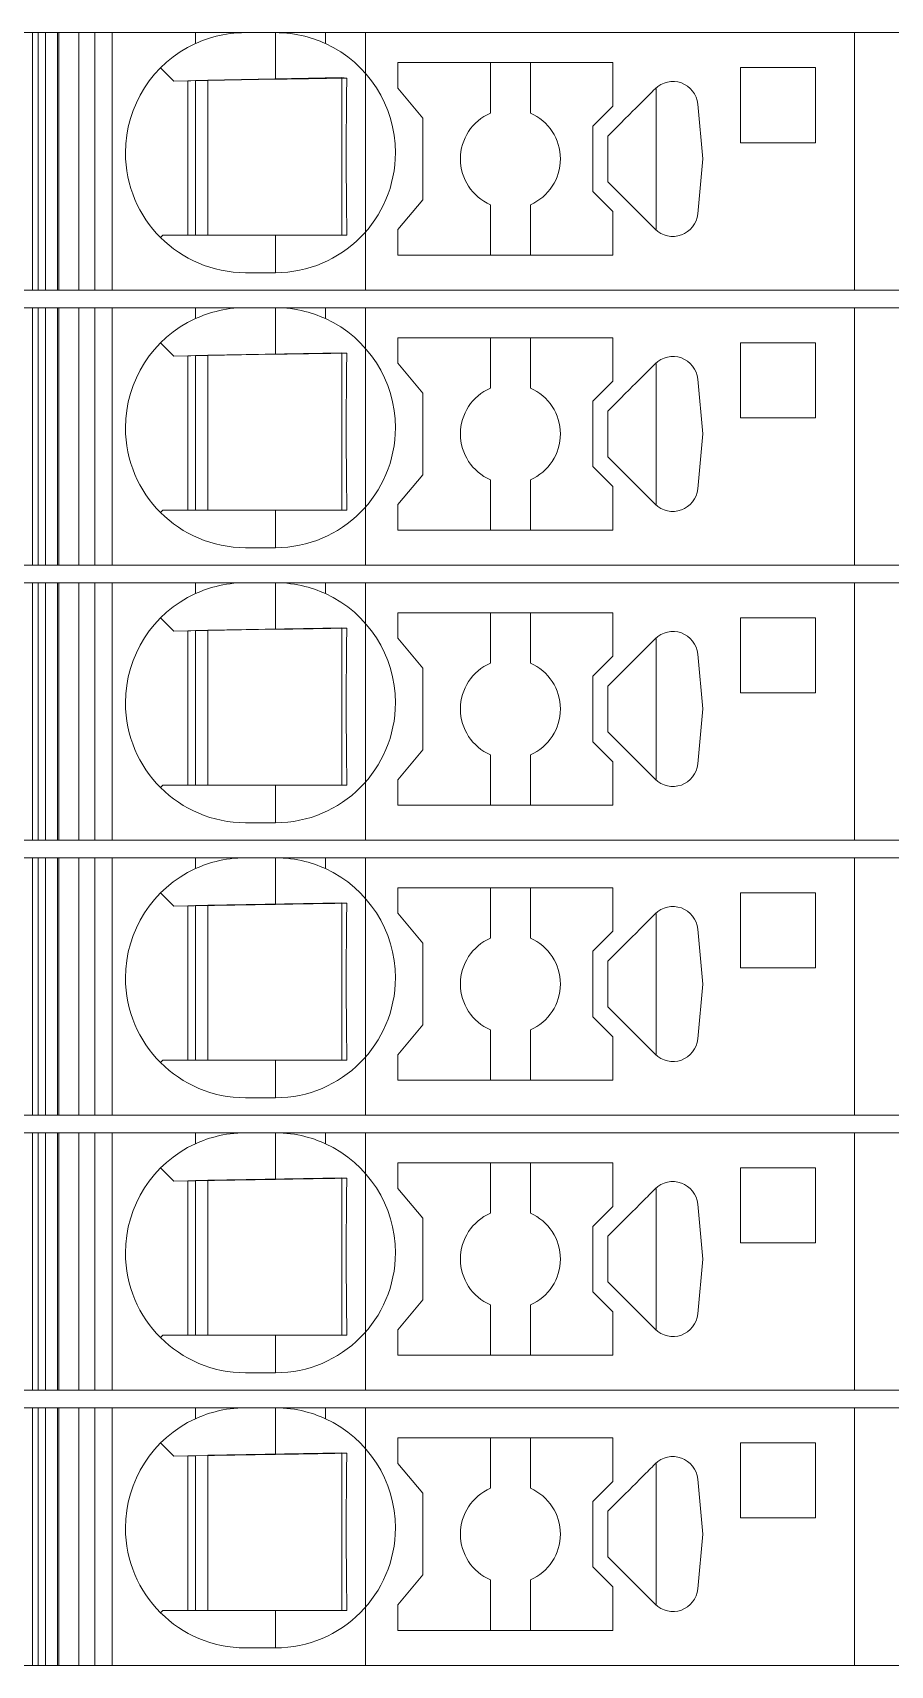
# Model space of a CAD drawing. Header units: millimetres. Extents: x 0 to 1680, y 0 to 1188.
# Drawn here: x 919.89 to 937.05, y 375.35 to 408 of the extents above; entities that cross this region are included whole.
import ezdxf
from ezdxf.enums import TextEntityAlignment as Align

# ---------------------------------------------------------------- set-up
doc = ezdxf.new("R2010")
doc.units = ezdxf.units.MM
for name, color, linetype, lineweight in [('EPLAN309', 5, 'Continuous', 5), ('EPLAN493', 5, 'Continuous', 5), ('MAIN-1', 7, 'Continuous', 5), ('MAIN-2', 7, 'Continuous', 5)]:
    doc.layers.add(name, color=color, linetype=linetype, lineweight=lineweight)
doc.styles.add('Tahoma', font='')
doc.styles.get('Tahoma').set_extended_font_data('Tahoma')

# ---------------------------------------------------------------- blocks, each defined once
blk = doc.blocks.new('EPLSYM_LibrarySPECIAL_Symbol12_Variant0_Placement8_39')
at = {"layer": 'EPLAN309', "lineweight": 13, "ltscale": 16}
blk.add_lwpolyline([(0, -5.15), (68.15, -5.15), (68.15, 0), (0, 0)], close=True, dxfattribs=at)
at = {"layer": 'EPLAN493', "color": 5, "style": 'Tahoma'}
blk.add_attdef('17_20450', text='', height=2.3478, dxfattribs=at).set_placement((0, -21.83478), align=Align.MIDDLE_RIGHT)
blk = doc.blocks.new('EPLSYM_LibrarySPECIAL_Symbol12_Variant0_Placement8_40')
at = {"layer": 'EPLAN309', "lineweight": 13, "ltscale": 16}
blk.add_lwpolyline([(0, -5.15), (68.15, -5.15), (68.15, 0), (0, 0)], close=True, dxfattribs=at)
at = {"layer": 'EPLAN493', "color": 5, "style": 'Tahoma'}
blk.add_attdef('17_20450', text='', height=2.3478, dxfattribs=at).set_placement((0, -21.83478), align=Align.MIDDLE_RIGHT)
blk = doc.blocks.new('EPLSYM_LibrarySPECIAL_Symbol12_Variant0_Placement8_41')
at = {"layer": 'EPLAN309', "lineweight": 13, "ltscale": 16}
blk.add_lwpolyline([(0, -5.15), (68.15, -5.15), (68.15, 0), (0, 0)], close=True, dxfattribs=at)
at = {"layer": 'EPLAN493', "color": 5, "style": 'Tahoma'}
blk.add_attdef('17_20450', text='', height=2.3478, dxfattribs=at).set_placement((0, -21.83478), align=Align.MIDDLE_RIGHT)
blk = doc.blocks.new('EPLSYM_LibrarySPECIAL_Symbol12_Variant0_Placement8_42')
at = {"layer": 'EPLAN309', "lineweight": 13, "ltscale": 16}
blk.add_lwpolyline([(0, -5.15), (68.15, -5.15), (68.15, 0), (0, 0)], close=True, dxfattribs=at)
at = {"layer": 'EPLAN493', "color": 5, "style": 'Tahoma'}
blk.add_attdef('17_20450', text='', height=2.3478, dxfattribs=at).set_placement((0, -21.83478), align=Align.MIDDLE_RIGHT)
blk = doc.blocks.new('EPLSYM_LibrarySPECIAL_Symbol12_Variant0_Placement8_43')
at = {"layer": 'EPLAN309', "lineweight": 13, "ltscale": 16}
blk.add_lwpolyline([(0, -5.15), (68.15, -5.15), (68.15, 0), (0, 0)], close=True, dxfattribs=at)
at = {"layer": 'EPLAN493', "color": 5, "style": 'Tahoma'}
blk.add_attdef('17_20450', text='', height=2.3478, dxfattribs=at).set_placement((0, -21.83478), align=Align.MIDDLE_RIGHT)
blk = doc.blocks.new('EPLSYM_LibrarySPECIAL_Symbol12_Variant0_Placement8_44')
at = {"layer": 'EPLAN309', "lineweight": 13, "ltscale": 16}
blk.add_lwpolyline([(0, -5.15), (68.15, -5.15), (68.15, 0), (0, 0)], close=True, dxfattribs=at)
at = {"layer": 'EPLAN493', "color": 5, "style": 'Tahoma'}
blk.add_attdef('17_20450', text='', height=2.3478, dxfattribs=at).set_placement((0, -21.83478), align=Align.MIDDLE_RIGHT)

msp = doc.modelspace()

# ---------------------------------------------------------------- linework, layer by layer
at = {"layer": 'MAIN-1'}
for p, q in [((920.001, 408), (919.893, 408)), ((919.893, 402.85), (919.893, 408)), ((920.001, 408), (923.15, 408)), ((920.001, 402.85), (920.001, 408)), ((923.15, 408), (924.15, 408)), ((923.15, 408), (923.15, 407.782)), ((923.15, 407.782), (923.202, 407.805)), ((923.202, 407.805), (923.256, 407.827)), ((923.256, 407.827), (923.313, 407.849)), ((923.313, 407.849), (923.372, 407.87)), ((923.372, 407.87), (923.433, 407.89)), ((923.433, 407.89), (923.497, 407.909)), ((923.497, 407.909), (923.563, 407.927)), ((923.563, 407.927), (923.631, 407.943)), ((923.631, 407.943), (923.701, 407.958)), ((923.701, 407.958), (923.772, 407.97)), ((923.772, 407.97), (923.846, 407.981)), ((923.846, 407.981), (923.921, 407.989)), ((923.921, 407.989), (923.997, 407.995)), ((923.997, 407.995), (924.073, 407.999)), ((924.073, 407.999), (924.15, 408)), ((924.75, 408), (924.15, 408)), ((924.827, 407.999), (924.75, 408)), ((925.75, 408), (924.75, 408)), ((924.75, 407.068), (924.75, 408)), ((924.903, 407.995), (924.827, 407.999)), ((924.979, 407.989), (924.903, 407.995)), ((925.054, 407.981), (924.979, 407.989)), ((925.128, 407.97), (925.054, 407.981)), ((925.199, 407.958), (925.128, 407.97)), ((925.269, 407.943), (925.199, 407.958)), ((925.337, 407.927), (925.269, 407.943)), ((925.403, 407.909), (925.337, 407.927)), ((925.467, 407.89), (925.403, 407.909)), ((925.528, 407.87), (925.467, 407.89)), ((925.587, 407.849), (925.528, 407.87)), ((925.644, 407.827), (925.587, 407.849)), ((925.698, 407.805), (925.644, 407.827)), ((925.75, 407.782), (925.698, 407.805)), ((925.75, 408), (936.332, 408)), ((925.75, 408), (925.75, 407.782)), ((937.05, 408), (936.332, 408)), ((936.332, 402.85), (936.332, 408)), ((922.453, 407.297), (922.717, 407.033)), ((927.2, 407.4), (927.2, 406.889)), ((931.5, 407.4), (927.2, 407.4)), ((929.05, 407.4), (929.05, 406.392)), ((929.85, 406.392), (929.85, 407.4)), ((931.5, 406.529), (931.5, 407.4)), ((934.05, 407.3), (934.05, 405.8)), ((935.55, 407.3), (934.05, 407.3)), ((935.55, 405.8), (935.55, 407.3)), ((922.717, 407.033), (924.75, 407.068)), ((923, 403.95), (923, 407.038)), ((923.15, 407.04), (923.15, 403.95)), ((923.4, 403.95), (923.4, 407.045)), ((924.87, 407.07), (924.75, 407.068)), ((924.987, 407.072), (924.87, 407.07)), ((925.1, 407.074), (924.987, 407.072)), ((925.209, 407.076), (925.1, 407.074)), ((925.313, 407.078), (925.209, 407.076)), ((925.412, 407.079), (925.313, 407.078)), ((925.507, 407.081), (925.412, 407.079)), ((925.599, 407.083), (925.507, 407.081)), ((925.688, 407.084), (925.599, 407.083)), ((925.774, 407.086), (925.688, 407.084)), ((925.858, 407.087), (925.774, 407.086)), ((925.94, 407.088), (925.858, 407.087)), ((926.02, 407.09), (925.94, 407.088)), ((926.099, 407.091), (926.02, 407.09)), ((926.079, 403.95), (926.079, 407.091)), ((926.176, 407.092), (926.099, 407.091)), ((926.173, 406.803), (926.174, 406.877)), ((926.174, 406.877), (926.175, 406.95)), ((926.175, 406.95), (926.176, 407.022)), ((926.176, 407.022), (926.176, 407.092)), ((927.7, 406.293), (927.2, 406.889)), ((932.315, 406.847), (932.284, 406.816)), ((932.346, 406.879), (932.315, 406.847)), ((932.367, 406.898), (932.367, 404.052)), ((926.17, 406.488), (926.171, 406.57)), ((926.171, 406.57), (926.172, 406.649)), ((926.172, 406.649), (926.173, 406.727)), ((926.173, 406.727), (926.173, 406.803)), ((931.1, 406.129), (931.5, 406.529)), ((931.983, 406.515), (931.943, 406.475)), ((932.021, 406.553), (931.983, 406.515)), ((932.058, 406.59), (932.021, 406.553)), ((932.094, 406.626), (932.058, 406.59)), ((932.127, 406.659), (932.094, 406.626)), ((932.158, 406.691), (932.127, 406.659)), ((932.19, 406.722), (932.158, 406.691)), ((932.221, 406.753), (932.19, 406.722)), ((932.252, 406.785), (932.221, 406.753)), ((932.284, 406.816), (932.252, 406.785)), ((933.302, 405.475), (933.198, 406.572)), ((926.168, 406.132), (926.169, 406.226)), ((926.169, 406.317), (926.17, 406.404)), ((926.169, 406.226), (926.169, 406.317)), ((926.17, 406.404), (926.17, 406.488)), ((927.7, 404.657), (927.7, 406.293)), ((931.658, 406.19), (931.572, 406.104)), ((931.742, 406.274), (931.658, 406.19)), ((931.823, 406.356), (931.742, 406.274)), ((931.902, 406.434), (931.823, 406.356)), ((931.943, 406.475), (931.902, 406.434)), ((926.167, 405.931), (926.168, 406.034)), ((926.167, 405.824), (926.167, 405.931)), ((926.168, 406.034), (926.168, 406.132)), ((931.1, 406.129), (931.1, 404.821)), ((931.486, 406.018), (931.4, 405.932)), ((931.4, 405.802), (931.4, 405.932)), ((931.572, 406.104), (931.486, 406.018)), ((926.167, 405.713), (926.167, 405.824)), ((926.167, 405.6), (926.167, 405.713)), ((926.167, 405.479), (926.167, 405.6)), ((931.4, 405.671), (931.4, 405.802)), ((931.4, 405.54), (931.4, 405.671)), ((931.4, 405.41), (931.4, 405.54)), ((934.05, 405.8), (935.55, 405.8)), ((926.167, 405.361), (926.167, 405.479)), ((926.167, 405.247), (926.167, 405.361)), ((926.168, 405.138), (926.167, 405.247)), ((931.4, 405.279), (931.4, 405.41)), ((931.4, 405.148), (931.4, 405.279)), ((933.198, 404.378), (933.302, 405.475)), ((926.168, 405.034), (926.168, 405.138)), ((926.169, 404.934), (926.168, 405.034)), ((926.169, 404.839), (926.169, 404.934)), ((931.4, 405.018), (931.4, 405.148)), ((931.4, 405.018), (932.346, 404.071)), ((926.17, 404.748), (926.169, 404.839)), ((926.171, 404.659), (926.17, 404.748)), ((926.172, 404.573), (926.171, 404.659)), ((926.172, 404.49), (926.172, 404.573)), ((927.2, 404.061), (927.7, 404.657)), ((929.05, 403.55), (929.05, 404.558)), ((929.85, 403.55), (929.85, 404.558)), ((931.5, 404.421), (931.1, 404.821)), ((926.173, 404.408), (926.172, 404.49)), ((926.174, 404.329), (926.173, 404.408)), ((926.175, 404.25), (926.174, 404.329)), ((926.176, 404.174), (926.175, 404.25)), ((931.5, 403.55), (931.5, 404.421)), ((922.5, 403.95), (922.453, 403.903)), ((922.5, 403.95), (924.75, 403.95)), ((924.75, 403.95), (924.842, 403.95)), ((924.75, 403.95), (924.75, 403.2)), ((924.842, 403.95), (924.933, 403.95)), ((924.933, 403.95), (925.023, 403.95)), ((925.023, 403.95), (925.11, 403.95)), ((925.11, 403.95), (925.195, 403.95)), ((925.195, 403.95), (925.278, 403.95)), ((925.278, 403.95), (925.358, 403.95)), ((925.358, 403.95), (925.436, 403.95)), ((925.436, 403.95), (925.511, 403.95)), ((925.511, 403.95), (925.585, 403.95)), ((925.585, 403.95), (925.657, 403.95)), ((925.657, 403.95), (925.726, 403.95)), ((925.726, 403.95), (925.795, 403.95)), ((925.795, 403.95), (925.861, 403.95)), ((925.861, 403.95), (925.927, 403.95)), ((925.927, 403.95), (925.991, 403.95)), ((925.991, 403.95), (926.055, 403.95)), ((926.055, 403.95), (926.117, 403.95)), ((926.117, 403.95), (926.178, 403.95)), ((926.176, 404.098), (926.176, 404.174)), ((926.177, 404.024), (926.176, 404.098)), ((926.178, 403.95), (926.177, 404.024)), ((927.2, 404.061), (927.2, 403.55)), ((931.5, 403.55), (927.2, 403.55)), ((924.75, 403.2), (924.15, 403.2)), ((920.001, 402.85), (919.893, 402.85)), ((920.001, 402.85), (936.332, 402.85)), ((937.05, 402.85), (936.332, 402.85)), ((920.001, 402.5), (919.893, 402.5)), ((919.893, 397.35), (919.893, 402.5)), ((920.001, 402.5), (923.15, 402.5)), ((920.001, 397.35), (920.001, 402.5)), ((923.15, 402.5), (924.15, 402.5)), ((923.15, 402.5), (923.15, 402.282)), ((923.15, 402.282), (923.202, 402.305)), ((923.202, 402.305), (923.256, 402.327)), ((923.256, 402.327), (923.313, 402.349)), ((923.313, 402.349), (923.372, 402.37)), ((923.372, 402.37), (923.433, 402.39)), ((923.433, 402.39), (923.497, 402.409)), ((923.497, 402.409), (923.563, 402.427)), ((923.563, 402.427), (923.631, 402.443)), ((923.631, 402.443), (923.701, 402.458)), ((923.701, 402.458), (923.772, 402.47)), ((923.772, 402.47), (923.846, 402.481)), ((923.846, 402.481), (923.921, 402.489)), ((923.921, 402.489), (923.997, 402.495)), ((923.997, 402.495), (924.073, 402.499)), ((924.073, 402.499), (924.15, 402.5)), ((924.75, 402.5), (924.15, 402.5)), ((924.827, 402.499), (924.75, 402.5)), ((925.75, 402.5), (924.75, 402.5)), ((924.75, 401.568), (924.75, 402.5)), ((924.903, 402.495), (924.827, 402.499)), ((924.979, 402.489), (924.903, 402.495)), ((925.054, 402.481), (924.979, 402.489)), ((925.128, 402.47), (925.054, 402.481)), ((925.199, 402.458), (925.128, 402.47)), ((925.269, 402.443), (925.199, 402.458)), ((925.337, 402.427), (925.269, 402.443)), ((925.403, 402.409), (925.337, 402.427)), ((925.467, 402.39), (925.403, 402.409)), ((925.528, 402.37), (925.467, 402.39)), ((925.587, 402.349), (925.528, 402.37)), ((925.644, 402.327), (925.587, 402.349)), ((925.698, 402.305), (925.644, 402.327)), ((925.75, 402.282), (925.698, 402.305)), ((925.75, 402.5), (936.332, 402.5)), ((925.75, 402.5), (925.75, 402.282)), ((937.05, 402.5), (936.332, 402.5)), ((936.332, 397.35), (936.332, 402.5)), ((922.453, 401.797), (922.717, 401.533)), ((927.2, 401.9), (927.2, 401.389)), ((931.5, 401.9), (927.2, 401.9)), ((929.05, 401.9), (929.05, 400.892)), ((929.85, 400.892), (929.85, 401.9)), ((931.5, 401.029), (931.5, 401.9)), ((934.05, 401.8), (934.05, 400.3)), ((935.55, 401.8), (934.05, 401.8)), ((935.55, 400.3), (935.55, 401.8)), ((922.717, 401.533), (924.75, 401.568)), ((923, 398.45), (923, 401.538)), ((923.15, 401.54), (923.15, 398.45)), ((923.4, 398.45), (923.4, 401.545)), ((924.87, 401.57), (924.75, 401.568)), ((924.987, 401.572), (924.87, 401.57)), ((925.1, 401.574), (924.987, 401.572)), ((925.209, 401.576), (925.1, 401.574)), ((925.313, 401.578), (925.209, 401.576)), ((925.412, 401.579), (925.313, 401.578)), ((925.507, 401.581), (925.412, 401.579)), ((925.599, 401.583), (925.507, 401.581)), ((925.688, 401.584), (925.599, 401.583)), ((925.774, 401.586), (925.688, 401.584)), ((925.858, 401.587), (925.774, 401.586)), ((925.94, 401.588), (925.858, 401.587)), ((926.02, 401.59), (925.94, 401.588)), ((926.099, 401.591), (926.02, 401.59)), ((926.079, 398.45), (926.079, 401.591)), ((926.176, 401.592), (926.099, 401.591)), ((926.173, 401.303), (926.174, 401.377)), ((926.173, 401.227), (926.173, 401.303)), ((926.174, 401.377), (926.175, 401.45)), ((926.175, 401.45), (926.176, 401.522)), ((926.176, 401.522), (926.176, 401.592)), ((927.7, 400.793), (927.2, 401.389)), ((932.252, 401.285), (932.221, 401.253)), ((932.284, 401.316), (932.252, 401.285)), ((932.315, 401.347), (932.284, 401.316)), ((932.346, 401.379), (932.315, 401.347)), ((932.367, 401.398), (932.367, 398.552)), ((926.17, 400.988), (926.171, 401.07)), ((926.17, 400.904), (926.17, 400.988)), ((926.171, 401.07), (926.172, 401.149)), ((926.172, 401.149), (926.173, 401.227)), ((931.1, 400.629), (931.5, 401.029)), ((931.943, 400.975), (931.902, 400.934)), ((931.983, 401.015), (931.943, 400.975)), ((932.021, 401.053), (931.983, 401.015)), ((932.058, 401.09), (932.021, 401.053)), ((932.094, 401.126), (932.058, 401.09)), ((932.127, 401.159), (932.094, 401.126)), ((932.158, 401.191), (932.127, 401.159)), ((932.19, 401.222), (932.158, 401.191)), ((932.221, 401.253), (932.19, 401.222)), ((933.302, 399.975), (933.198, 401.072)), ((926.168, 400.632), (926.169, 400.726)), ((926.168, 400.534), (926.168, 400.632)), ((926.169, 400.817), (926.17, 400.904)), ((926.169, 400.726), (926.169, 400.817)), ((927.7, 399.157), (927.7, 400.793)), ((931.1, 400.629), (931.1, 399.321)), ((931.658, 400.69), (931.572, 400.604)), ((931.742, 400.774), (931.658, 400.69)), ((931.823, 400.856), (931.742, 400.774)), ((931.902, 400.934), (931.823, 400.856)), ((926.167, 400.431), (926.168, 400.534)), ((926.167, 400.324), (926.167, 400.431)), ((926.167, 400.213), (926.167, 400.324)), ((931.486, 400.518), (931.4, 400.432)), ((931.4, 400.302), (931.4, 400.432)), ((931.4, 400.171), (931.4, 400.302)), ((931.572, 400.604), (931.486, 400.518)), ((934.05, 400.3), (935.55, 400.3)), ((926.167, 400.1), (926.167, 400.213)), ((926.167, 399.979), (926.167, 400.1)), ((926.167, 399.861), (926.167, 399.979)), ((931.4, 400.04), (931.4, 400.171)), ((931.4, 399.91), (931.4, 400.04)), ((933.198, 398.878), (933.302, 399.975)), ((926.167, 399.747), (926.167, 399.861)), ((926.168, 399.638), (926.167, 399.747)), ((926.168, 399.534), (926.168, 399.638)), ((931.4, 399.779), (931.4, 399.91)), ((931.4, 399.648), (931.4, 399.779)), ((931.4, 399.518), (931.4, 399.648)), ((926.169, 399.434), (926.168, 399.534)), ((926.169, 399.339), (926.169, 399.434)), ((926.17, 399.248), (926.169, 399.339)), ((931.5, 398.921), (931.1, 399.321)), ((931.4, 399.518), (932.346, 398.571)), ((926.171, 399.159), (926.17, 399.248)), ((926.172, 399.073), (926.171, 399.159)), ((926.172, 398.99), (926.172, 399.073)), ((926.173, 398.908), (926.172, 398.99)), ((927.2, 398.561), (927.7, 399.157)), ((929.05, 398.05), (929.05, 399.058)), ((929.85, 398.05), (929.85, 399.058)), ((926.174, 398.829), (926.173, 398.908)), ((926.175, 398.75), (926.174, 398.829)), ((926.176, 398.674), (926.175, 398.75)), ((926.176, 398.598), (926.176, 398.674)), ((931.5, 398.05), (931.5, 398.921)), ((922.5, 398.45), (922.453, 398.403)), ((922.5, 398.45), (924.75, 398.45)), ((924.75, 398.45), (924.842, 398.45)), ((924.75, 398.45), (924.75, 397.7)), ((924.842, 398.45), (924.933, 398.45)), ((924.933, 398.45), (925.023, 398.45)), ((925.023, 398.45), (925.11, 398.45)), ((925.11, 398.45), (925.195, 398.45)), ((925.195, 398.45), (925.278, 398.45)), ((925.278, 398.45), (925.358, 398.45)), ((925.358, 398.45), (925.436, 398.45)), ((925.436, 398.45), (925.511, 398.45)), ((925.511, 398.45), (925.585, 398.45)), ((925.585, 398.45), (925.657, 398.45)), ((925.657, 398.45), (925.726, 398.45)), ((925.726, 398.45), (925.795, 398.45)), ((925.795, 398.45), (925.861, 398.45)), ((925.861, 398.45), (925.927, 398.45)), ((925.927, 398.45), (925.991, 398.45)), ((925.991, 398.45), (926.055, 398.45)), ((926.055, 398.45), (926.117, 398.45)), ((926.117, 398.45), (926.178, 398.45)), ((926.177, 398.524), (926.176, 398.598)), ((926.178, 398.45), (926.177, 398.524)), ((927.2, 398.561), (927.2, 398.05)), ((931.5, 398.05), (927.2, 398.05)), ((924.75, 397.7), (924.15, 397.7)), ((920.001, 397.35), (919.893, 397.35)), ((920.001, 397.35), (936.332, 397.35)), ((937.05, 397.35), (936.332, 397.35)), ((920.001, 397), (919.893, 397)), ((919.893, 391.85), (919.893, 397)), ((920.001, 397), (923.15, 397)), ((920.001, 391.85), (920.001, 397)), ((923.15, 397), (924.15, 397)), ((923.15, 397), (923.15, 396.782)), ((923.15, 396.782), (923.202, 396.805)), ((923.202, 396.805), (923.256, 396.827)), ((923.256, 396.827), (923.313, 396.849)), ((923.313, 396.849), (923.372, 396.87)), ((923.372, 396.87), (923.433, 396.89)), ((923.433, 396.89), (923.497, 396.909)), ((923.497, 396.909), (923.563, 396.927)), ((923.563, 396.927), (923.631, 396.943)), ((923.631, 396.943), (923.701, 396.958)), ((923.701, 396.958), (923.772, 396.97)), ((923.772, 396.97), (923.846, 396.981)), ((923.846, 396.981), (923.921, 396.989)), ((923.921, 396.989), (923.997, 396.995)), ((923.997, 396.995), (924.073, 396.999)), ((924.073, 396.999), (924.15, 397)), ((924.75, 397), (924.15, 397)), ((924.827, 396.999), (924.75, 397)), ((925.75, 397), (924.75, 397)), ((924.75, 396.068), (924.75, 397)), ((924.903, 396.995), (924.827, 396.999)), ((924.979, 396.989), (924.903, 396.995)), ((925.054, 396.981), (924.979, 396.989)), ((925.128, 396.97), (925.054, 396.981)), ((925.199, 396.958), (925.128, 396.97)), ((925.269, 396.943), (925.199, 396.958)), ((925.337, 396.927), (925.269, 396.943)), ((925.403, 396.909), (925.337, 396.927)), ((925.467, 396.89), (925.403, 396.909)), ((925.528, 396.87), (925.467, 396.89)), ((925.587, 396.849), (925.528, 396.87)), ((925.644, 396.827), (925.587, 396.849)), ((925.698, 396.805), (925.644, 396.827)), ((925.75, 396.782), (925.698, 396.805)), ((925.75, 397), (936.332, 397)), ((925.75, 397), (925.75, 396.782)), ((937.05, 397), (936.332, 397)), ((936.332, 391.85), (936.332, 397)), ((927.2, 396.4), (927.2, 395.889)), ((931.5, 396.4), (927.2, 396.4)), ((929.05, 396.4), (929.05, 395.392)), ((929.85, 395.392), (929.85, 396.4)), ((931.5, 395.529), (931.5, 396.4)), ((922.453, 396.297), (922.717, 396.033)), ((922.717, 396.033), (924.75, 396.068)), ((923.4, 392.95), (923.4, 396.045)), ((924.87, 396.07), (924.75, 396.068)), ((924.987, 396.072), (924.87, 396.07)), ((925.1, 396.074), (924.987, 396.072)), ((925.209, 396.076), (925.1, 396.074)), ((925.313, 396.078), (925.209, 396.076)), ((925.412, 396.079), (925.313, 396.078)), ((925.507, 396.081), (925.412, 396.079)), ((925.599, 396.083), (925.507, 396.081)), ((925.688, 396.084), (925.599, 396.083)), ((925.774, 396.086), (925.688, 396.084)), ((925.858, 396.087), (925.774, 396.086)), ((925.94, 396.088), (925.858, 396.087)), ((926.02, 396.09), (925.94, 396.088)), ((926.099, 396.091), (926.02, 396.09)), ((926.079, 392.95), (926.079, 396.091)), ((926.176, 396.092), (926.099, 396.091)), ((926.176, 396.022), (926.176, 396.092)), ((934.05, 396.3), (934.05, 394.8)), ((935.55, 396.3), (934.05, 396.3)), ((935.55, 394.8), (935.55, 396.3)), ((923, 392.95), (923, 396.038)), ((923.15, 396.04), (923.15, 392.95)), ((926.172, 395.649), (926.173, 395.727)), ((926.173, 395.803), (926.174, 395.877)), ((926.173, 395.727), (926.173, 395.803)), ((926.174, 395.877), (926.175, 395.95)), ((926.175, 395.95), (926.176, 396.022)), ((927.7, 395.293), (927.2, 395.889)), ((932.19, 395.722), (932.158, 395.691)), ((932.221, 395.753), (932.19, 395.722)), ((932.252, 395.785), (932.221, 395.753)), ((932.284, 395.816), (932.252, 395.785)), ((932.315, 395.847), (932.284, 395.816)), ((932.346, 395.879), (932.315, 395.847)), ((932.367, 395.898), (932.367, 393.052)), ((926.169, 395.317), (926.17, 395.404)), ((926.17, 395.488), (926.171, 395.57)), ((926.17, 395.404), (926.17, 395.488)), ((926.171, 395.57), (926.172, 395.649)), ((931.1, 395.129), (931.5, 395.529)), ((931.902, 395.434), (931.823, 395.356)), ((931.943, 395.475), (931.902, 395.434)), ((931.983, 395.515), (931.943, 395.475)), ((932.021, 395.553), (931.983, 395.515)), ((932.058, 395.59), (932.021, 395.553)), ((932.094, 395.626), (932.058, 395.59)), ((932.127, 395.659), (932.094, 395.626)), ((932.158, 395.691), (932.127, 395.659)), ((933.302, 394.475), (933.198, 395.572)), ((926.168, 395.132), (926.169, 395.226)), ((926.168, 395.034), (926.168, 395.132)), ((926.169, 395.226), (926.169, 395.317)), ((927.7, 393.657), (927.7, 395.293)), ((931.1, 395.129), (931.1, 393.821)), ((931.572, 395.104), (931.486, 395.018)), ((931.658, 395.19), (931.572, 395.104)), ((931.742, 395.274), (931.658, 395.19)), ((931.823, 395.356), (931.742, 395.274)), ((926.167, 394.931), (926.168, 395.034)), ((926.167, 394.824), (926.167, 394.931)), ((926.167, 394.713), (926.167, 394.824)), ((931.486, 395.018), (931.4, 394.932)), ((931.4, 394.802), (931.4, 394.932)), ((931.4, 394.671), (931.4, 394.802)), ((934.05, 394.8), (935.55, 394.8)), ((926.167, 394.6), (926.167, 394.713)), ((926.167, 394.479), (926.167, 394.6)), ((926.167, 394.361), (926.167, 394.479)), ((931.4, 394.54), (931.4, 394.671)), ((931.4, 394.41), (931.4, 394.54)), ((933.198, 393.378), (933.302, 394.475)), ((926.167, 394.247), (926.167, 394.361)), ((926.168, 394.138), (926.167, 394.247)), ((926.168, 394.034), (926.168, 394.138)), ((931.4, 394.279), (931.4, 394.41)), ((931.4, 394.148), (931.4, 394.279)), ((931.4, 394.018), (931.4, 394.148)), ((926.169, 393.934), (926.168, 394.034)), ((926.169, 393.839), (926.169, 393.934)), ((926.17, 393.748), (926.169, 393.839)), ((931.5, 393.421), (931.1, 393.821)), ((931.4, 394.018), (932.346, 393.071)), ((926.171, 393.659), (926.17, 393.748)), ((926.172, 393.573), (926.171, 393.659)), ((926.172, 393.49), (926.172, 393.573)), ((926.173, 393.408), (926.172, 393.49)), ((927.2, 393.061), (927.7, 393.657)), ((929.05, 392.55), (929.05, 393.558)), ((929.85, 392.55), (929.85, 393.558)), ((926.174, 393.329), (926.173, 393.408)), ((926.175, 393.25), (926.174, 393.329)), ((926.176, 393.174), (926.175, 393.25)), ((926.176, 393.098), (926.176, 393.174)), ((931.5, 392.55), (931.5, 393.421)), ((922.5, 392.95), (922.453, 392.903)), ((922.5, 392.95), (924.75, 392.95)), ((924.75, 392.95), (924.842, 392.95)), ((924.75, 392.95), (924.75, 392.2)), ((924.842, 392.95), (924.933, 392.95)), ((924.933, 392.95), (925.023, 392.95)), ((925.023, 392.95), (925.11, 392.95)), ((925.11, 392.95), (925.195, 392.95)), ((925.195, 392.95), (925.278, 392.95)), ((925.278, 392.95), (925.358, 392.95)), ((925.358, 392.95), (925.436, 392.95)), ((925.436, 392.95), (925.511, 392.95)), ((925.511, 392.95), (925.585, 392.95)), ((925.585, 392.95), (925.657, 392.95)), ((925.657, 392.95), (925.726, 392.95)), ((925.726, 392.95), (925.795, 392.95)), ((925.795, 392.95), (925.861, 392.95)), ((925.861, 392.95), (925.927, 392.95)), ((925.927, 392.95), (925.991, 392.95)), ((925.991, 392.95), (926.055, 392.95)), ((926.055, 392.95), (926.117, 392.95)), ((926.117, 392.95), (926.178, 392.95)), ((926.177, 393.024), (926.176, 393.098)), ((926.178, 392.95), (926.177, 393.024)), ((927.2, 393.061), (927.2, 392.55)), ((931.5, 392.55), (927.2, 392.55)), ((924.75, 392.2), (924.15, 392.2)), ((920.001, 391.85), (919.893, 391.85)), ((920.001, 391.85), (936.332, 391.85)), ((937.05, 391.85), (936.332, 391.85)), ((920.001, 391.5), (919.893, 391.5)), ((919.893, 386.35), (919.893, 391.5)), ((920.001, 391.5), (923.15, 391.5)), ((920.001, 386.35), (920.001, 391.5)), ((923.15, 391.5), (924.15, 391.5)), ((923.15, 391.5), (923.15, 391.282)), ((923.772, 391.47), (923.846, 391.481)), ((923.846, 391.481), (923.921, 391.489)), ((923.921, 391.489), (923.997, 391.495)), ((923.997, 391.495), (924.073, 391.499)), ((924.073, 391.499), (924.15, 391.5)), ((924.75, 391.5), (924.15, 391.5)), ((924.827, 391.499), (924.75, 391.5)), ((925.75, 391.5), (924.75, 391.5)), ((924.75, 390.568), (924.75, 391.5)), ((924.903, 391.495), (924.827, 391.499)), ((924.979, 391.489), (924.903, 391.495)), ((925.054, 391.481), (924.979, 391.489)), ((925.128, 391.47), (925.054, 391.481)), ((925.75, 391.5), (936.332, 391.5)), ((925.75, 391.5), (925.75, 391.282)), ((937.05, 391.5), (936.332, 391.5)), ((936.332, 386.35), (936.332, 391.5)), ((923.15, 391.282), (923.202, 391.305)), ((923.202, 391.305), (923.256, 391.327)), ((923.256, 391.327), (923.313, 391.349)), ((923.313, 391.349), (923.372, 391.37)), ((923.372, 391.37), (923.433, 391.39)), ((923.433, 391.39), (923.497, 391.409)), ((923.497, 391.409), (923.563, 391.427)), ((923.563, 391.427), (923.631, 391.443)), ((923.631, 391.443), (923.701, 391.458)), ((923.701, 391.458), (923.772, 391.47)), ((925.199, 391.458), (925.128, 391.47)), ((925.269, 391.443), (925.199, 391.458)), ((925.337, 391.427), (925.269, 391.443)), ((925.403, 391.409), (925.337, 391.427)), ((925.467, 391.39), (925.403, 391.409)), ((925.528, 391.37), (925.467, 391.39)), ((925.587, 391.349), (925.528, 391.37)), ((925.644, 391.327), (925.587, 391.349)), ((925.698, 391.305), (925.644, 391.327)), ((925.75, 391.282), (925.698, 391.305)), ((927.2, 390.9), (927.2, 390.389)), ((931.5, 390.9), (927.2, 390.9)), ((929.05, 390.9), (929.05, 389.892)), ((929.85, 389.892), (929.85, 390.9)), ((931.5, 390.029), (931.5, 390.9)), ((922.453, 390.797), (922.717, 390.533)), ((922.717, 390.533), (924.75, 390.568)), ((923, 387.45), (923, 390.538)), ((923.15, 390.54), (923.15, 387.45)), ((923.4, 387.45), (923.4, 390.545)), ((924.87, 390.57), (924.75, 390.568)), ((924.987, 390.572), (924.87, 390.57)), ((925.1, 390.574), (924.987, 390.572)), ((925.209, 390.576), (925.1, 390.574)), ((925.313, 390.578), (925.209, 390.576)), ((925.412, 390.579), (925.313, 390.578)), ((925.507, 390.581), (925.412, 390.579)), ((925.599, 390.583), (925.507, 390.581)), ((925.688, 390.584), (925.599, 390.583)), ((925.774, 390.586), (925.688, 390.584)), ((925.858, 390.587), (925.774, 390.586)), ((925.94, 390.588), (925.858, 390.587)), ((926.02, 390.59), (925.94, 390.588)), ((926.099, 390.591), (926.02, 390.59)), ((926.079, 387.45), (926.079, 390.591)), ((926.176, 390.592), (926.099, 390.591)), ((926.175, 390.45), (926.176, 390.522)), ((926.176, 390.522), (926.176, 390.592)), ((934.05, 390.8), (934.05, 389.3)), ((935.55, 390.8), (934.05, 390.8)), ((935.55, 389.3), (935.55, 390.8)), ((926.172, 390.149), (926.173, 390.227)), ((926.173, 390.303), (926.174, 390.377)), ((926.173, 390.227), (926.173, 390.303)), ((926.174, 390.377), (926.175, 390.45)), ((927.7, 389.793), (927.2, 390.389)), ((932.158, 390.191), (932.127, 390.159)), ((932.19, 390.222), (932.158, 390.191)), ((932.221, 390.253), (932.19, 390.222)), ((932.252, 390.285), (932.221, 390.253)), ((932.284, 390.316), (932.252, 390.285)), ((932.315, 390.347), (932.284, 390.316)), ((932.346, 390.379), (932.315, 390.347)), ((932.367, 390.398), (932.367, 387.552)), ((926.169, 389.817), (926.17, 389.904)), ((926.17, 389.988), (926.171, 390.07)), ((926.17, 389.904), (926.17, 389.988)), ((926.171, 390.07), (926.172, 390.149)), ((931.1, 389.629), (931.5, 390.029)), ((931.823, 389.856), (931.742, 389.774)), ((931.902, 389.934), (931.823, 389.856)), ((931.943, 389.975), (931.902, 389.934)), ((931.983, 390.015), (931.943, 389.975)), ((932.021, 390.053), (931.983, 390.015)), ((932.058, 390.09), (932.021, 390.053)), ((932.094, 390.126), (932.058, 390.09)), ((932.127, 390.159), (932.094, 390.126)), ((933.302, 388.975), (933.198, 390.072)), ((926.167, 389.431), (926.168, 389.534)), ((926.168, 389.632), (926.169, 389.726)), ((926.168, 389.534), (926.168, 389.632)), ((926.169, 389.726), (926.169, 389.817)), ((927.7, 388.157), (927.7, 389.793)), ((931.1, 389.629), (931.1, 388.321)), ((931.486, 389.518), (931.4, 389.432)), ((931.572, 389.604), (931.486, 389.518)), ((931.658, 389.69), (931.572, 389.604)), ((931.742, 389.774), (931.658, 389.69)), ((926.167, 389.324), (926.167, 389.431)), ((926.167, 389.213), (926.167, 389.324)), ((926.167, 389.1), (926.167, 389.213)), ((931.4, 389.302), (931.4, 389.432)), ((931.4, 389.171), (931.4, 389.302)), ((934.05, 389.3), (935.55, 389.3)), ((926.167, 388.979), (926.167, 389.1)), ((926.167, 388.861), (926.167, 388.979)), ((931.4, 389.04), (931.4, 389.171)), ((931.4, 388.91), (931.4, 389.04)), ((931.4, 388.779), (931.4, 388.91)), ((933.198, 387.878), (933.302, 388.975)), ((926.167, 388.747), (926.167, 388.861)), ((926.168, 388.638), (926.167, 388.747)), ((926.168, 388.534), (926.168, 388.638)), ((931.4, 388.648), (931.4, 388.779)), ((931.4, 388.518), (931.4, 388.648)), ((926.169, 388.434), (926.168, 388.534)), ((926.169, 388.339), (926.169, 388.434)), ((926.17, 388.248), (926.169, 388.339)), ((926.171, 388.159), (926.17, 388.248)), ((931.5, 387.921), (931.1, 388.321)), ((931.4, 388.518), (932.346, 387.571)), ((926.172, 388.073), (926.171, 388.159)), ((926.172, 387.99), (926.172, 388.073)), ((926.173, 387.908), (926.172, 387.99)), ((926.174, 387.829), (926.173, 387.908)), ((927.2, 387.561), (927.7, 388.157)), ((929.05, 387.05), (929.05, 388.058)), ((929.85, 387.05), (929.85, 388.058)), ((931.5, 387.05), (931.5, 387.921)), ((926.175, 387.75), (926.174, 387.829)), ((926.176, 387.674), (926.175, 387.75)), ((926.176, 387.598), (926.176, 387.674)), ((926.177, 387.524), (926.176, 387.598)), ((927.2, 387.561), (927.2, 387.05)), ((922.5, 387.45), (922.453, 387.403)), ((922.5, 387.45), (924.75, 387.45)), ((924.75, 387.45), (924.842, 387.45)), ((924.75, 387.45), (924.75, 386.7)), ((924.842, 387.45), (924.933, 387.45)), ((924.933, 387.45), (925.023, 387.45)), ((925.023, 387.45), (925.11, 387.45)), ((925.11, 387.45), (925.195, 387.45)), ((925.195, 387.45), (925.278, 387.45)), ((925.278, 387.45), (925.358, 387.45)), ((925.358, 387.45), (925.436, 387.45)), ((925.436, 387.45), (925.511, 387.45)), ((925.511, 387.45), (925.585, 387.45)), ((925.585, 387.45), (925.657, 387.45)), ((925.657, 387.45), (925.726, 387.45)), ((925.726, 387.45), (925.795, 387.45)), ((925.795, 387.45), (925.861, 387.45)), ((925.861, 387.45), (925.927, 387.45)), ((925.927, 387.45), (925.991, 387.45)), ((925.991, 387.45), (926.055, 387.45)), ((926.055, 387.45), (926.117, 387.45)), ((926.117, 387.45), (926.178, 387.45)), ((926.178, 387.45), (926.177, 387.524)), ((931.5, 387.05), (927.2, 387.05)), ((924.75, 386.7), (924.15, 386.7)), ((920.001, 386.35), (919.893, 386.35)), ((920.001, 386.35), (936.332, 386.35)), ((937.05, 386.35), (936.332, 386.35)), ((920.001, 386), (919.893, 386)), ((919.893, 380.85), (919.893, 386)), ((920.001, 386), (923.15, 386)), ((920.001, 380.85), (920.001, 386)), ((923.15, 386), (924.15, 386)), ((923.15, 386), (923.15, 385.782)), ((923.497, 385.909), (923.563, 385.927)), ((923.563, 385.927), (923.631, 385.943)), ((923.631, 385.943), (923.701, 385.958)), ((923.701, 385.958), (923.772, 385.97)), ((923.772, 385.97), (923.846, 385.981)), ((923.846, 385.981), (923.921, 385.989)), ((923.921, 385.989), (923.997, 385.995)), ((923.997, 385.995), (924.073, 385.999)), ((924.073, 385.999), (924.15, 386)), ((924.75, 386), (924.15, 386)), ((924.827, 385.999), (924.75, 386)), ((925.75, 386), (924.75, 386)), ((924.75, 385.068), (924.75, 386)), ((924.903, 385.995), (924.827, 385.999)), ((924.979, 385.989), (924.903, 385.995)), ((925.054, 385.981), (924.979, 385.989)), ((925.128, 385.97), (925.054, 385.981)), ((925.199, 385.958), (925.128, 385.97)), ((925.269, 385.943), (925.199, 385.958)), ((925.337, 385.927), (925.269, 385.943)), ((925.403, 385.909), (925.337, 385.927)), ((925.75, 386), (936.332, 386)), ((925.75, 386), (925.75, 385.782)), ((937.05, 386), (936.332, 386)), ((936.332, 380.85), (936.332, 386)), ((923.15, 385.782), (923.202, 385.805)), ((923.202, 385.805), (923.256, 385.827)), ((923.256, 385.827), (923.313, 385.849)), ((923.313, 385.849), (923.372, 385.87)), ((923.372, 385.87), (923.433, 385.89)), ((923.433, 385.89), (923.497, 385.909)), ((925.467, 385.89), (925.403, 385.909)), ((925.528, 385.87), (925.467, 385.89)), ((925.587, 385.849), (925.528, 385.87)), ((925.644, 385.827), (925.587, 385.849)), ((925.698, 385.805), (925.644, 385.827)), ((925.75, 385.782), (925.698, 385.805)), ((922.453, 385.297), (922.717, 385.033)), ((927.2, 385.4), (927.2, 384.889)), ((931.5, 385.4), (927.2, 385.4)), ((929.05, 385.4), (929.05, 384.392)), ((929.85, 384.392), (929.85, 385.4)), ((931.5, 384.529), (931.5, 385.4)), ((934.05, 385.3), (934.05, 383.8)), ((935.55, 385.3), (934.05, 385.3)), ((935.55, 383.8), (935.55, 385.3)), ((922.717, 385.033), (924.75, 385.068)), ((923, 381.95), (923, 385.038)), ((923.15, 385.04), (923.15, 381.95)), ((923.4, 381.95), (923.4, 385.045)), ((924.87, 385.07), (924.75, 385.068)), ((924.987, 385.072), (924.87, 385.07)), ((925.1, 385.074), (924.987, 385.072)), ((925.209, 385.076), (925.1, 385.074)), ((925.313, 385.078), (925.209, 385.076)), ((925.412, 385.079), (925.313, 385.078)), ((925.507, 385.081), (925.412, 385.079)), ((925.599, 385.083), (925.507, 385.081)), ((925.688, 385.084), (925.599, 385.083)), ((925.774, 385.086), (925.688, 385.084)), ((925.858, 385.087), (925.774, 385.086)), ((925.94, 385.088), (925.858, 385.087)), ((926.02, 385.09), (925.94, 385.088)), ((926.099, 385.091), (926.02, 385.09)), ((926.079, 381.95), (926.079, 385.091)), ((926.176, 385.092), (926.099, 385.091)), ((926.174, 384.877), (926.175, 384.95)), ((926.175, 384.95), (926.176, 385.022)), ((926.176, 385.022), (926.176, 385.092)), ((926.171, 384.57), (926.172, 384.649)), ((926.172, 384.649), (926.173, 384.727)), ((926.173, 384.803), (926.174, 384.877)), ((926.173, 384.727), (926.173, 384.803)), ((927.7, 384.293), (927.2, 384.889)), ((932.094, 384.626), (932.058, 384.59)), ((932.127, 384.659), (932.094, 384.626)), ((932.158, 384.691), (932.127, 384.659)), ((932.19, 384.722), (932.158, 384.691)), ((932.221, 384.753), (932.19, 384.722)), ((932.252, 384.785), (932.221, 384.753)), ((932.284, 384.816), (932.252, 384.785)), ((932.315, 384.847), (932.284, 384.816)), ((932.346, 384.879), (932.315, 384.847)), ((932.367, 384.898), (932.367, 382.052)), ((926.169, 384.317), (926.17, 384.404)), ((926.169, 384.226), (926.169, 384.317)), ((926.17, 384.488), (926.171, 384.57)), ((926.17, 384.404), (926.17, 384.488)), ((927.7, 382.657), (927.7, 384.293)), ((931.1, 384.129), (931.5, 384.529)), ((931.823, 384.356), (931.742, 384.274)), ((931.902, 384.434), (931.823, 384.356)), ((931.943, 384.475), (931.902, 384.434)), ((931.983, 384.515), (931.943, 384.475)), ((932.021, 384.553), (931.983, 384.515)), ((932.058, 384.59), (932.021, 384.553)), ((933.302, 383.475), (933.198, 384.572)), ((926.167, 383.931), (926.168, 384.034)), ((926.168, 384.132), (926.169, 384.226)), ((926.168, 384.034), (926.168, 384.132)), ((931.1, 384.129), (931.1, 382.821)), ((931.486, 384.018), (931.4, 383.932)), ((931.572, 384.104), (931.486, 384.018)), ((931.658, 384.19), (931.572, 384.104)), ((931.742, 384.274), (931.658, 384.19)), ((926.167, 383.824), (926.167, 383.931)), ((926.167, 383.713), (926.167, 383.824)), ((926.167, 383.6), (926.167, 383.713)), ((931.4, 383.802), (931.4, 383.932)), ((931.4, 383.671), (931.4, 383.802)), ((931.4, 383.54), (931.4, 383.671)), ((934.05, 383.8), (935.55, 383.8)), ((926.167, 383.479), (926.167, 383.6)), ((926.167, 383.361), (926.167, 383.479)), ((926.167, 383.247), (926.167, 383.361)), ((931.4, 383.41), (931.4, 383.54)), ((931.4, 383.279), (931.4, 383.41)), ((933.198, 382.378), (933.302, 383.475)), ((926.168, 383.138), (926.167, 383.247)), ((926.168, 383.034), (926.168, 383.138)), ((926.169, 382.934), (926.168, 383.034)), ((931.4, 383.148), (931.4, 383.279)), ((931.4, 383.018), (931.4, 383.148)), ((931.4, 383.018), (932.346, 382.071)), ((926.169, 382.839), (926.169, 382.934)), ((926.17, 382.748), (926.169, 382.839)), ((926.171, 382.659), (926.17, 382.748)), ((926.172, 382.573), (926.171, 382.659)), ((931.5, 382.421), (931.1, 382.821)), ((926.172, 382.49), (926.172, 382.573)), ((926.173, 382.408), (926.172, 382.49)), ((926.174, 382.329), (926.173, 382.408)), ((927.2, 382.061), (927.7, 382.657)), ((929.05, 381.55), (929.05, 382.558)), ((929.85, 381.55), (929.85, 382.558)), ((931.5, 381.55), (931.5, 382.421)), ((926.175, 382.25), (926.174, 382.329)), ((926.176, 382.174), (926.175, 382.25)), ((926.176, 382.098), (926.176, 382.174)), ((926.177, 382.024), (926.176, 382.098)), ((926.178, 381.95), (926.177, 382.024)), ((927.2, 382.061), (927.2, 381.55)), ((922.5, 381.95), (922.453, 381.903)), ((922.5, 381.95), (924.75, 381.95)), ((924.75, 381.95), (924.842, 381.95)), ((924.75, 381.95), (924.75, 381.2)), ((924.842, 381.95), (924.933, 381.95)), ((924.933, 381.95), (925.023, 381.95)), ((925.023, 381.95), (925.11, 381.95)), ((925.11, 381.95), (925.195, 381.95)), ((925.195, 381.95), (925.278, 381.95)), ((925.278, 381.95), (925.358, 381.95)), ((925.358, 381.95), (925.436, 381.95)), ((925.436, 381.95), (925.511, 381.95)), ((925.511, 381.95), (925.585, 381.95)), ((925.585, 381.95), (925.657, 381.95)), ((925.657, 381.95), (925.726, 381.95)), ((925.726, 381.95), (925.795, 381.95)), ((925.795, 381.95), (925.861, 381.95)), ((925.861, 381.95), (925.927, 381.95)), ((925.927, 381.95), (925.991, 381.95)), ((925.991, 381.95), (926.055, 381.95)), ((926.055, 381.95), (926.117, 381.95)), ((926.117, 381.95), (926.178, 381.95)), ((931.5, 381.55), (927.2, 381.55)), ((924.75, 381.2), (924.15, 381.2)), ((920.001, 380.85), (919.893, 380.85)), ((920.001, 380.85), (936.332, 380.85)), ((937.05, 380.85), (936.332, 380.85)), ((920.001, 380.5), (919.893, 380.5)), ((919.893, 375.35), (919.893, 380.5)), ((920.001, 380.5), (923.15, 380.5)), ((920.001, 375.35), (920.001, 380.5)), ((923.15, 380.5), (924.15, 380.5)), ((923.15, 380.5), (923.15, 380.282)), ((923.372, 380.37), (923.433, 380.39)), ((923.433, 380.39), (923.497, 380.409)), ((923.497, 380.409), (923.563, 380.427)), ((923.563, 380.427), (923.631, 380.443)), ((923.631, 380.443), (923.701, 380.458)), ((923.701, 380.458), (923.772, 380.47)), ((923.772, 380.47), (923.846, 380.481)), ((923.846, 380.481), (923.921, 380.489)), ((923.921, 380.489), (923.997, 380.495)), ((923.997, 380.495), (924.073, 380.499)), ((924.073, 380.499), (924.15, 380.5)), ((924.75, 380.5), (924.15, 380.5)), ((924.827, 380.499), (924.75, 380.5)), ((925.75, 380.5), (924.75, 380.5)), ((924.75, 379.568), (924.75, 380.5)), ((924.903, 380.495), (924.827, 380.499)), ((924.979, 380.489), (924.903, 380.495)), ((925.054, 380.481), (924.979, 380.489)), ((925.128, 380.47), (925.054, 380.481)), ((925.199, 380.458), (925.128, 380.47)), ((925.269, 380.443), (925.199, 380.458)), ((925.337, 380.427), (925.269, 380.443)), ((925.403, 380.409), (925.337, 380.427)), ((925.467, 380.39), (925.403, 380.409)), ((925.528, 380.37), (925.467, 380.39)), ((925.75, 380.5), (936.332, 380.5)), ((925.75, 380.5), (925.75, 380.282)), ((937.05, 380.5), (936.332, 380.5)), ((936.332, 375.35), (936.332, 380.5)), ((923.15, 380.282), (923.202, 380.305)), ((923.202, 380.305), (923.256, 380.327)), ((923.256, 380.327), (923.313, 380.349)), ((923.313, 380.349), (923.372, 380.37)), ((925.587, 380.349), (925.528, 380.37)), ((925.644, 380.327), (925.587, 380.349)), ((925.698, 380.305), (925.644, 380.327)), ((925.75, 380.282), (925.698, 380.305)), ((922.453, 379.797), (922.717, 379.533)), ((927.2, 379.9), (927.2, 379.389)), ((931.5, 379.9), (927.2, 379.9)), ((929.05, 379.9), (929.05, 378.892)), ((929.85, 378.892), (929.85, 379.9)), ((931.5, 379.029), (931.5, 379.9)), ((934.05, 379.8), (934.05, 378.3)), ((935.55, 379.8), (934.05, 379.8)), ((935.55, 378.3), (935.55, 379.8)), ((922.717, 379.533), (924.75, 379.568)), ((923, 376.45), (923, 379.538)), ((923.15, 379.54), (923.15, 376.45)), ((923.4, 376.45), (923.4, 379.545)), ((924.87, 379.57), (924.75, 379.568)), ((924.987, 379.572), (924.87, 379.57)), ((925.1, 379.574), (924.987, 379.572)), ((925.209, 379.576), (925.1, 379.574)), ((925.313, 379.578), (925.209, 379.576)), ((925.412, 379.579), (925.313, 379.578)), ((925.507, 379.581), (925.412, 379.579)), ((925.599, 379.583), (925.507, 379.581)), ((925.688, 379.584), (925.599, 379.583)), ((925.774, 379.586), (925.688, 379.584)), ((925.858, 379.587), (925.774, 379.586)), ((925.94, 379.588), (925.858, 379.587)), ((926.02, 379.59), (925.94, 379.588)), ((926.099, 379.591), (926.02, 379.59)), ((926.079, 376.45), (926.079, 379.591)), ((926.176, 379.592), (926.099, 379.591)), ((926.174, 379.377), (926.175, 379.45)), ((926.175, 379.45), (926.176, 379.522)), ((926.176, 379.522), (926.176, 379.592)), ((932.367, 379.398), (932.367, 376.552)), ((926.17, 378.988), (926.171, 379.07)), ((926.171, 379.07), (926.172, 379.149)), ((926.172, 379.149), (926.173, 379.227)), ((926.173, 379.303), (926.174, 379.377)), ((926.173, 379.227), (926.173, 379.303)), ((927.7, 378.793), (927.2, 379.389)), ((932.058, 379.09), (932.021, 379.053)), ((932.094, 379.126), (932.058, 379.09)), ((932.127, 379.159), (932.094, 379.126)), ((932.158, 379.191), (932.127, 379.159)), ((932.19, 379.222), (932.158, 379.191)), ((932.221, 379.253), (932.19, 379.222)), ((932.252, 379.285), (932.221, 379.253)), ((932.284, 379.316), (932.252, 379.285)), ((932.315, 379.347), (932.284, 379.316)), ((932.346, 379.379), (932.315, 379.347)), ((933.302, 377.975), (933.198, 379.072)), ((926.169, 378.817), (926.17, 378.904)), ((926.169, 378.726), (926.169, 378.817)), ((926.17, 378.904), (926.17, 378.988)), ((927.7, 377.157), (927.7, 378.793)), ((931.1, 378.629), (931.5, 379.029)), ((931.742, 378.774), (931.658, 378.69)), ((931.823, 378.856), (931.742, 378.774)), ((931.902, 378.934), (931.823, 378.856)), ((931.943, 378.975), (931.902, 378.934)), ((931.983, 379.015), (931.943, 378.975)), ((932.021, 379.053), (931.983, 379.015)), ((926.167, 378.431), (926.168, 378.534)), ((926.167, 378.324), (926.167, 378.431)), ((926.168, 378.632), (926.169, 378.726)), ((926.168, 378.534), (926.168, 378.632)), ((931.1, 378.629), (931.1, 377.321)), ((931.486, 378.518), (931.4, 378.432)), ((931.4, 378.302), (931.4, 378.432)), ((931.572, 378.604), (931.486, 378.518)), ((931.658, 378.69), (931.572, 378.604)), ((926.167, 378.213), (926.167, 378.324)), ((926.167, 378.1), (926.167, 378.213)), ((926.167, 377.979), (926.167, 378.1)), ((931.4, 378.171), (931.4, 378.302)), ((931.4, 378.04), (931.4, 378.171)), ((934.05, 378.3), (935.55, 378.3)), ((926.167, 377.861), (926.167, 377.979)), ((926.167, 377.747), (926.167, 377.861)), ((931.4, 377.91), (931.4, 378.04)), ((931.4, 377.779), (931.4, 377.91)), ((931.4, 377.648), (931.4, 377.779)), ((933.198, 376.878), (933.302, 377.975)), ((926.168, 377.638), (926.167, 377.747)), ((926.168, 377.534), (926.168, 377.638)), ((926.169, 377.434), (926.168, 377.534)), ((926.169, 377.339), (926.169, 377.434)), ((931.4, 377.518), (931.4, 377.648)), ((931.4, 377.518), (932.346, 376.571)), ((926.17, 377.248), (926.169, 377.339)), ((926.171, 377.159), (926.17, 377.248)), ((926.172, 377.073), (926.171, 377.159)), ((927.2, 376.561), (927.7, 377.157)), ((931.5, 376.921), (931.1, 377.321)), ((926.172, 376.99), (926.172, 377.073)), ((926.173, 376.908), (926.172, 376.99)), ((926.174, 376.829), (926.173, 376.908)), ((926.175, 376.75), (926.174, 376.829)), ((929.05, 376.05), (929.05, 377.058)), ((929.85, 376.05), (929.85, 377.058)), ((931.5, 376.05), (931.5, 376.921)), ((926.176, 376.674), (926.175, 376.75)), ((926.176, 376.598), (926.176, 376.674)), ((926.177, 376.524), (926.176, 376.598)), ((926.178, 376.45), (926.177, 376.524)), ((927.2, 376.561), (927.2, 376.05)), ((922.5, 376.45), (922.453, 376.403)), ((922.5, 376.45), (924.75, 376.45)), ((924.75, 376.45), (924.842, 376.45)), ((924.75, 376.45), (924.75, 375.7)), ((924.842, 376.45), (924.933, 376.45)), ((924.933, 376.45), (925.023, 376.45)), ((925.023, 376.45), (925.11, 376.45)), ((925.11, 376.45), (925.195, 376.45)), ((925.195, 376.45), (925.278, 376.45)), ((925.278, 376.45), (925.358, 376.45)), ((925.358, 376.45), (925.436, 376.45)), ((925.436, 376.45), (925.511, 376.45)), ((925.511, 376.45), (925.585, 376.45)), ((925.585, 376.45), (925.657, 376.45)), ((925.657, 376.45), (925.726, 376.45)), ((925.726, 376.45), (925.795, 376.45)), ((925.795, 376.45), (925.861, 376.45)), ((925.861, 376.45), (925.927, 376.45)), ((925.927, 376.45), (925.991, 376.45)), ((925.991, 376.45), (926.055, 376.45)), ((926.055, 376.45), (926.117, 376.45)), ((926.117, 376.45), (926.178, 376.45)), ((931.5, 376.05), (927.2, 376.05)), ((924.75, 375.7), (924.15, 375.7)), ((920.001, 375.35), (919.893, 375.35)), ((920.001, 375.35), (936.332, 375.35)), ((937.05, 375.35), (936.332, 375.35))]:
    msp.add_line(p, q, dxfattribs=at)
for centre, radius, start, end in [((924.15, 405.6), 2.4, 114.6244, 180), ((924.75, 405.6), 2.4, 0, 65.3756), ((932.7, 406.525), 0.5, 5.4404, 135), ((929.45, 405.475), 1, 113.5782, 180), ((929.45, 405.475), 1, 0, 66.4218), ((924.15, 405.6), 2.4, 180, 270), ((924.75, 405.6), 2.4, 270, 0), ((929.45, 405.475), 1, 180, 246.4218), ((929.45, 405.475), 1, 293.5782, 0), ((932.7, 404.425), 0.5, 225, 354.5596), ((924.15, 400.1), 2.4, 114.6244, 180), ((924.75, 400.1), 2.4, 0, 65.3756), ((932.7, 401.025), 0.5, 5.4404, 135), ((929.45, 399.975), 1, 113.5782, 180), ((929.45, 399.975), 1, 0, 66.4218), ((924.15, 400.1), 2.4, 180, 270), ((924.75, 400.1), 2.4, 270, 0), ((929.45, 399.975), 1, 180, 246.4218), ((929.45, 399.975), 1, 293.5782, 0), ((932.7, 398.925), 0.5, 225, 354.5596), ((924.15, 394.6), 2.4, 114.6244, 180), ((924.75, 394.6), 2.4, 0, 65.3756), ((932.7, 395.525), 0.5, 5.4404, 135), ((929.45, 394.475), 1, 113.5782, 180), ((929.45, 394.475), 1, 0, 66.4218), ((924.15, 394.6), 2.4, 180, 270), ((924.75, 394.6), 2.4, 270, 0), ((929.45, 394.475), 1, 180, 246.4218), ((929.45, 394.475), 1, 293.5782, 0), ((932.7, 393.425), 0.5, 225, 354.5596), ((924.15, 389.1), 2.4, 114.6244, 180), ((924.75, 389.1), 2.4, 0, 65.3756), ((932.7, 390.025), 0.5, 5.4404, 135), ((929.45, 388.975), 1, 113.5782, 180), ((929.45, 388.975), 1, 0, 66.4218), ((924.15, 389.1), 2.4, 180, 270), ((924.75, 389.1), 2.4, 270, 0), ((929.45, 388.975), 1, 180, 246.4218), ((929.45, 388.975), 1, 293.5782, 0), ((932.7, 387.925), 0.5, 225, 354.5596), ((924.15, 383.6), 2.4, 114.6244, 180), ((924.75, 383.6), 2.4, 0, 65.3756), ((932.7, 384.525), 0.5, 5.4404, 135), ((929.45, 383.475), 1, 113.5782, 180), ((929.45, 383.475), 1, 0, 66.4218), ((924.15, 383.6), 2.4, 180, 270), ((924.75, 383.6), 2.4, 270, 0), ((929.45, 383.475), 1, 180, 246.4218), ((929.45, 383.475), 1, 293.5782, 0), ((932.7, 382.425), 0.5, 225, 354.5596), ((924.15, 378.1), 2.4, 114.6244, 180), ((924.75, 378.1), 2.4, 0, 65.3756), ((932.7, 379.025), 0.5, 5.4404, 135), ((929.45, 377.975), 1, 113.5782, 180), ((929.45, 377.975), 1, 0, 66.4218), ((924.15, 378.1), 2.4, 180, 270), ((924.75, 378.1), 2.4, 270, 0), ((929.45, 377.975), 1, 180, 246.4218), ((929.45, 377.975), 1, 293.5782, 0), ((932.7, 376.925), 0.5, 225, 354.5596)]:
    msp.add_arc(centre, radius, start, end, dxfattribs=at)
at = {"layer": 'MAIN-2'}
for p, q in [((920.15, 408), (920.15, 402.85)), ((920.389, 402.85), (920.389, 408)), ((920.417, 408), (920.417, 402.85)), ((920.82, 408), (920.82, 402.85)), ((921.136, 402.85), (921.136, 408)), ((921.481, 408), (921.481, 402.85)), ((926.55, 402.85), (926.55, 408)), ((922.717, 407.033), (923, 407.038)), ((923.15, 407.042), (923, 407.039)), ((923, 407.039), (923, 407.038)), ((923, 407.038), (923, 407.038)), ((923.4, 407.048), (923.15, 407.043)), ((923.15, 407.042), (923.15, 407.043)), ((923.15, 407.042), (923.15, 407.04)), ((923.4, 407.053), (926.079, 407.1)), ((923.4, 407.048), (923.4, 407.053)), ((923.4, 407.045), (923.4, 407.048)), ((926.079, 407.1), (926.176, 407.092)), ((926.079, 407.091), (926.079, 407.1)), ((923.15, 403.95), (923.15, 403.95)), ((923.4, 403.95), (923.4, 403.95)), ((920.15, 402.5), (920.15, 397.35)), ((920.389, 397.35), (920.389, 402.5)), ((920.417, 402.5), (920.417, 397.35)), ((920.82, 402.5), (920.82, 397.35)), ((921.136, 397.35), (921.136, 402.5)), ((921.481, 402.5), (921.481, 397.35)), ((926.55, 397.35), (926.55, 402.5)), ((923.4, 401.553), (926.079, 401.6)), ((926.079, 401.6), (926.176, 401.592)), ((926.079, 401.591), (926.079, 401.6)), ((922.717, 401.533), (923, 401.538)), ((923.15, 401.542), (923, 401.539)), ((923, 401.539), (923, 401.538)), ((923, 401.538), (923, 401.538)), ((923.4, 401.548), (923.15, 401.543)), ((923.15, 401.542), (923.15, 401.543)), ((923.15, 401.542), (923.15, 401.54)), ((923.4, 401.548), (923.4, 401.553)), ((923.4, 401.545), (923.4, 401.548)), ((923.15, 398.45), (923.15, 398.45)), ((923.4, 398.45), (923.4, 398.45)), ((920.15, 397), (920.15, 391.85)), ((920.389, 391.85), (920.389, 397)), ((920.417, 397), (920.417, 391.85)), ((920.82, 397), (920.82, 391.85)), ((921.136, 391.85), (921.136, 397)), ((921.481, 397), (921.481, 391.85)), ((926.55, 391.85), (926.55, 397)), ((923.4, 396.048), (923.15, 396.043)), ((923.4, 396.053), (926.079, 396.1)), ((923.4, 396.048), (923.4, 396.053)), ((923.4, 396.045), (923.4, 396.048)), ((926.079, 396.1), (926.176, 396.092)), ((926.079, 396.091), (926.079, 396.1)), ((922.717, 396.033), (923, 396.038)), ((923.15, 396.042), (923, 396.039)), ((923, 396.039), (923, 396.038)), ((923, 396.038), (923, 396.038)), ((923.15, 396.042), (923.15, 396.043)), ((923.15, 396.042), (923.15, 396.04)), ((923.15, 392.95), (923.15, 392.95)), ((923.4, 392.95), (923.4, 392.95)), ((920.15, 391.5), (920.15, 386.35)), ((920.389, 386.35), (920.389, 391.5)), ((920.417, 391.5), (920.417, 386.35)), ((920.82, 391.5), (920.82, 386.35)), ((921.136, 386.35), (921.136, 391.5)), ((921.481, 391.5), (921.481, 386.35)), ((926.55, 386.35), (926.55, 391.5)), ((922.717, 390.533), (923, 390.538)), ((923.15, 390.542), (923, 390.539)), ((923, 390.539), (923, 390.538)), ((923, 390.538), (923, 390.538)), ((923.4, 390.548), (923.15, 390.543)), ((923.15, 390.542), (923.15, 390.543)), ((923.15, 390.542), (923.15, 390.54)), ((923.4, 390.553), (926.079, 390.6)), ((923.4, 390.548), (923.4, 390.553)), ((923.4, 390.545), (923.4, 390.548)), ((926.079, 390.6), (926.176, 390.592)), ((926.079, 390.591), (926.079, 390.6)), ((923.15, 387.45), (923.15, 387.45)), ((923.4, 387.45), (923.4, 387.45)), ((920.15, 386), (920.15, 380.85)), ((920.389, 380.85), (920.389, 386)), ((920.417, 386), (920.417, 380.85)), ((920.82, 386), (920.82, 380.85)), ((921.136, 380.85), (921.136, 386)), ((921.481, 386), (921.481, 380.85)), ((926.55, 380.85), (926.55, 386)), ((922.717, 385.033), (923, 385.038)), ((923.15, 385.042), (923, 385.039)), ((923, 385.039), (923, 385.038)), ((923, 385.038), (923, 385.038)), ((923.4, 385.048), (923.15, 385.043)), ((923.15, 385.042), (923.15, 385.043)), ((923.15, 385.042), (923.15, 385.04)), ((923.4, 385.053), (926.079, 385.1)), ((923.4, 385.048), (923.4, 385.053)), ((923.4, 385.045), (923.4, 385.048)), ((926.079, 385.1), (926.176, 385.092)), ((926.079, 385.091), (926.079, 385.1)), ((923.15, 381.95), (923.15, 381.95)), ((923.4, 381.95), (923.4, 381.95)), ((920.15, 380.5), (920.15, 375.35)), ((920.389, 375.35), (920.389, 380.5)), ((920.417, 380.5), (920.417, 375.35)), ((920.82, 380.5), (920.82, 375.35)), ((921.136, 375.35), (921.136, 380.5)), ((921.481, 380.5), (921.481, 375.35)), ((926.55, 375.35), (926.55, 380.5)), ((922.717, 379.533), (923, 379.538)), ((923.15, 379.542), (923, 379.539)), ((923, 379.539), (923, 379.538)), ((923, 379.538), (923, 379.538)), ((923.4, 379.548), (923.15, 379.543)), ((923.15, 379.542), (923.15, 379.543)), ((923.15, 379.542), (923.15, 379.54)), ((923.4, 379.553), (926.079, 379.6)), ((923.4, 379.548), (923.4, 379.553)), ((923.4, 379.545), (923.4, 379.548)), ((926.079, 379.6), (926.176, 379.592)), ((926.079, 379.591), (926.079, 379.6)), ((923.15, 376.45), (923.15, 376.45)), ((923.4, 376.45), (923.4, 376.45))]:
    msp.add_line(p, q, dxfattribs=at)

# ---------------------------------------------------------------- block references
for name, p in [('EPLSYM_LibrarySPECIAL_Symbol12_Variant0_Placement8_39', (901, 408)), ('EPLSYM_LibrarySPECIAL_Symbol12_Variant0_Placement8_40', (901, 402.5)), ('EPLSYM_LibrarySPECIAL_Symbol12_Variant0_Placement8_41', (901, 397)), ('EPLSYM_LibrarySPECIAL_Symbol12_Variant0_Placement8_42', (901, 391.5)), ('EPLSYM_LibrarySPECIAL_Symbol12_Variant0_Placement8_43', (901, 386)), ('EPLSYM_LibrarySPECIAL_Symbol12_Variant0_Placement8_44', (901, 380.5))]:
    msp.add_blockref(name, p)

doc.saveas('drawing.dxf')
